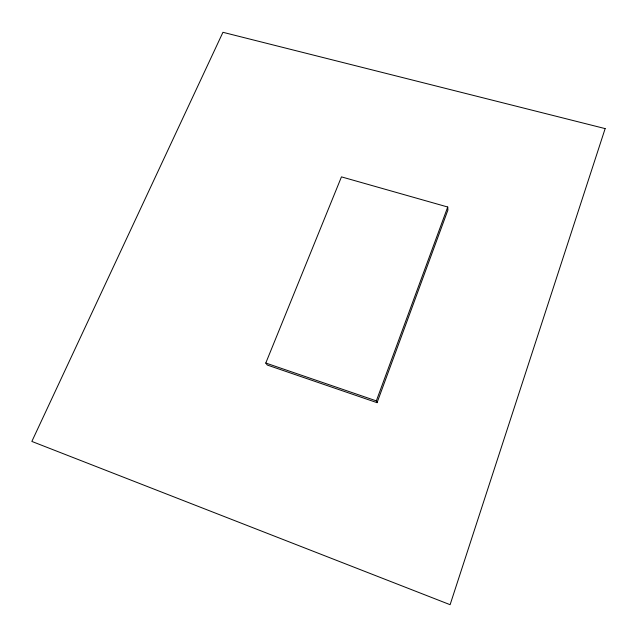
<?xml version="1.0" encoding="UTF-8"?>
<svg xmlns="http://www.w3.org/2000/svg" width="637" height="637" viewBox="0 0 637 637"><rect width="100%" height="100%" fill="white"/><g stroke="black" fill="none" stroke-linecap="round" stroke-linejoin="round"><path stroke-width="0.96" d="M377.064 402.672L376.34 400.88L447.723 207.017L341.456 176.871L265.788 363.034L267.261 365.033L377.064 402.672L447.915 210.027L447.723 207.017M265.788 363.034L376.34 400.88M605.15 128.602L450.112 604.696L31.85 441.433L222.942 32.304L605.15 128.602"/></g></svg>
